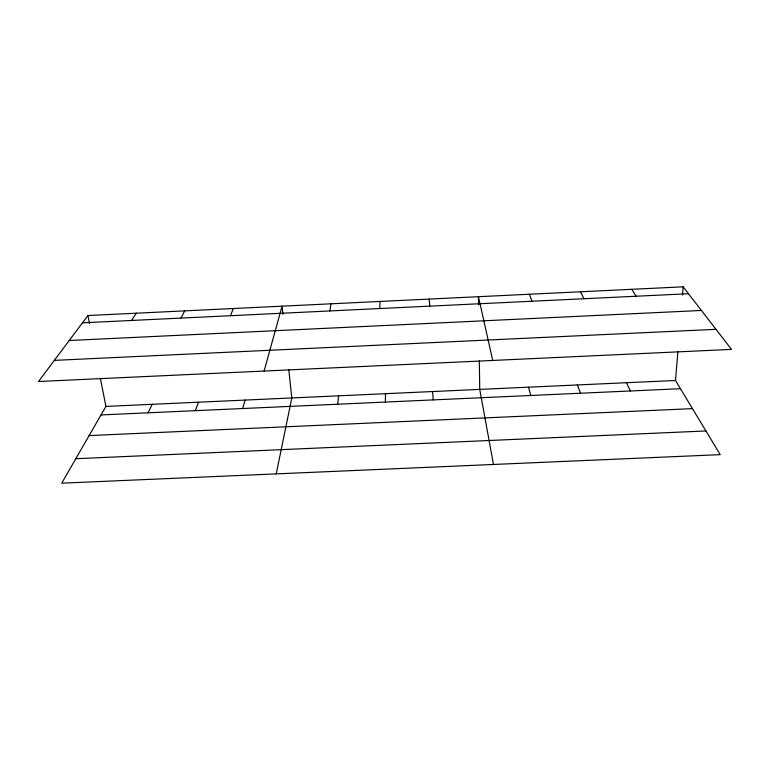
<?xml version="1.0" encoding="UTF-8"?>
<svg xmlns="http://www.w3.org/2000/svg" width="770" height="770" viewBox="0 0 770 770"><rect width="100%" height="100%" fill="white"/><g stroke="black" fill="none" stroke-linecap="round" stroke-linejoin="round"><path stroke-width="1.16" d="M385.395 402.065L385.5 393.682M379.764 308.549L379.985 301.445M100.379 378.465L105.923 406.416L61.725 483.175L720.21 454.647L675.511 380.486L677.87 351.649M682.49 295.083L683.163 286.825L87.924 315.536L38.5 381.506L731.5 349.387L683.163 286.825M337.664 404.231L338.588 395.819M329.858 310.945L330.956 303.813M276.238 473.877L291.801 397.955L288.808 369.725M264.1 371.053L282.07 306.171L282.927 314.256M242.608 408.533L245.139 400.073M195.282 410.68L198.602 402.19M230.471 315.71L233.329 308.52M148.081 412.816L152.2 404.308M180.988 318.087L184.723 310.868M131.651 320.455L136.251 313.197M82.457 322.822L688.486 293.717M69.213 340.504L701.422 310.464M54.323 360.379L715.994 329.319M105.923 406.416L675.511 380.486M101.005 414.943L680.468 388.706M89.118 435.589L692.48 408.629M75.816 458.708L705.936 430.959M631.756 289.308L636.135 296.238M626.356 382.719L630.447 390.967M580.503 291.782L583.939 298.741M577.346 384.952L580.57 393.229M529.404 294.246L531.906 301.243M528.461 387.175L530.838 395.482M492.723 360.456L478.459 296.7L478.565 304.872M87.924 315.536L89.503 323.535M493.483 464.464L479.729 389.399L479.335 360.899M429.15 299.078L429.824 306.142M432.548 391.545L433.26 399.9"/></g></svg>
